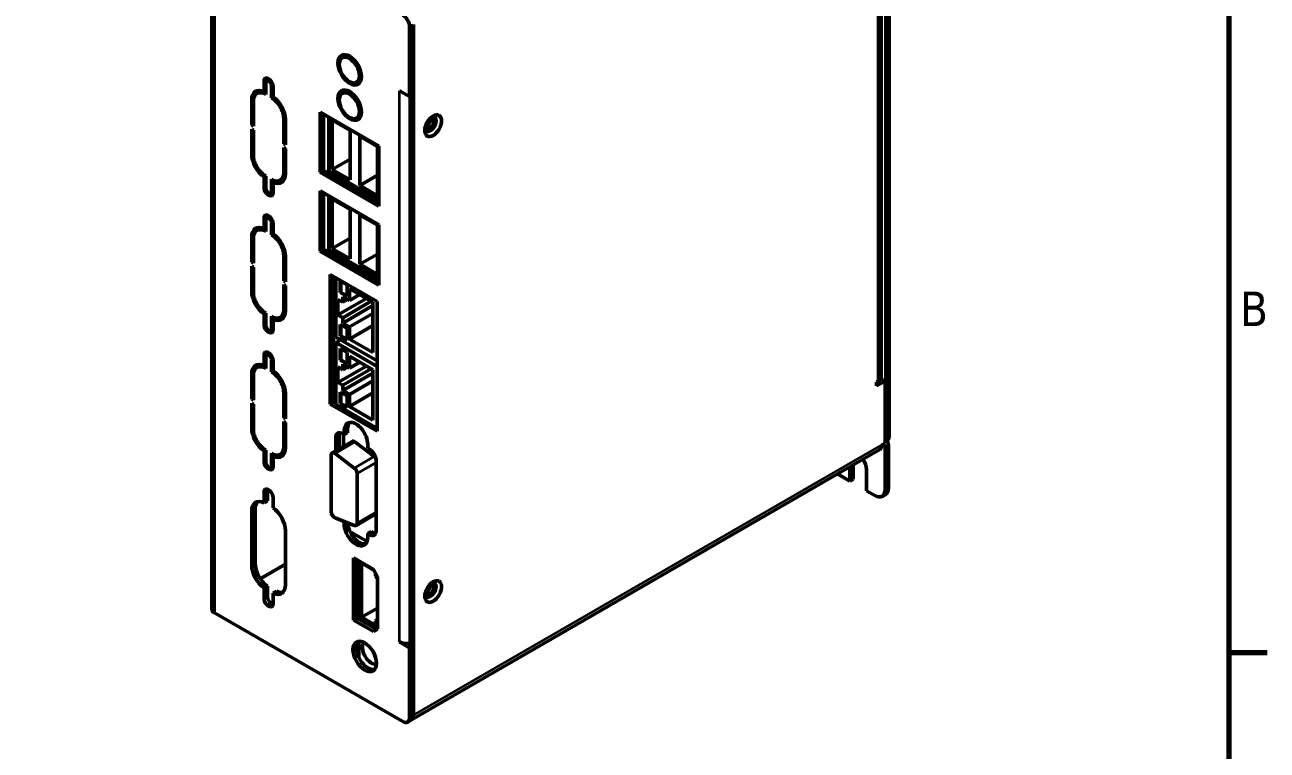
# Model space of a CAD drawing. Header units: millimetres. Extents: x 3265 to 5128, y 641 to 1684.
# Drawn here: x 4218 to 4479.3, y 1374.3 to 1526.9 of the extents above; entities that cross this region are included whole.
import ezdxf

# ---------------------------------------------------------------- set-up
doc = ezdxf.new("R2010")
doc.units = ezdxf.units.MM
doc.header["$LTSCALE"] = 1.8
for name, color, linetype, lineweight in [('경계(ISO)', 7, 'Continuous', 70), ('외형선(ISO)', 7, 'Continuous', 50), ('좁은 외형선(ISO)', 7, 'Continuous', 35)]:
    doc.layers.add(name, color=color, linetype=linetype, lineweight=lineweight)
doc.styles.add('주 텍스트 (ISO)', font='')
doc.styles.get('주 텍스트 (ISO)').set_extended_font_data('Tahoma')

# ---------------------------------------------------------------- blocks, each defined once
blk = doc.blocks.new('경계 Default Border')
at = {"layer": '경계(ISO)'}
blk.add_line((584, 280), (587.9, 280), dxfattribs=at)
at = {"layer": '경계(ISO)', "flags": 128}
blk.add_lwpolyline([(10, 10), (10, 410), (584, 410), (584, 10), (10, 10)], dxfattribs=at)
at = {"layer": '경계(ISO)', "insert": (585.15, 313.25), "char_height": 3.5, "attachment_point": 7, "style": '주 텍스트 (ISO)'}
blk.add_mtext('B', dxfattribs=at)

msp = doc.modelspace()

# ---------------------------------------------------------------- linework, layer by layer
at = {"layer": '외형선(ISO)'}
for p, q in [((4399.044, 1439.905), (4399.044, 1583.282)), ((4399.751, 1440.313), (4399.751, 1583.69)), ((4398.074, 1452.724), (4398.074, 1570.299)), ((4257.319, 1403.979), (4257.319, 1552.581)), ((4298.917, 1526.454), (4298.917, 1511.757)), ((4299.624, 1512.165), (4299.624, 1526.862)), ((4299.766, 1526.943), (4299.766, 1381.607)), ((4285.732, 1520.509), (4284.76, 1519.948)), ((4268.829, 1515.167), (4269.354, 1515.47)), ((4269.007, 1515.39), (4269.007, 1515.269)), ((4288.732, 1515.313), (4287.76, 1514.752)), ((4266.797, 1512.44), (4267.504, 1512.849)), ((4268.3, 1512.806), (4268.3, 1514.982)), ((4268.3, 1512.806), (4268.653, 1513.01)), ((4268.653, 1514.778), (4268.653, 1512.203)), ((4269.855, 1511.509), (4269.855, 1514.084)), ((4270.209, 1513.879), (4270.209, 1511.703)), ((4285.824, 1513.05), (4284.76, 1512.436)), ((4296.789, 1512.977), (4296.789, 1512.985)), ((4296.789, 1512.985), (4298.917, 1511.757)), ((4296.796, 1512.981), (4296.789, 1512.977)), ((4296.796, 1512.973), (4296.789, 1512.977)), ((4265.719, 1505.735), (4265.719, 1511.042)), ((4266.072, 1510.838), (4266.072, 1505.531)), ((4269.855, 1511.509), (4270.209, 1511.713)), ((4298.917, 1511.757), (4299.624, 1512.165)), ((4299.059, 1511.838), (4299.059, 1396.549)), ((4280.108, 1508.491), (4292.483, 1501.346)), ((4280.108, 1495.835), (4280.108, 1508.491)), ((4280.815, 1508.082), (4280.815, 1496.243)), ((4288.706, 1507.786), (4287.76, 1507.24)), ((4265.719, 1505.735), (4266.072, 1505.939)), ((4265.719, 1505.735), (4266.072, 1505.531)), ((4266.072, 1504.714), (4265.719, 1504.918)), ((4265.719, 1499.611), (4265.719, 1504.918)), ((4272.436, 1501.857), (4272.436, 1507.164)), ((4272.79, 1506.96), (4272.79, 1501.652)), ((4281.947, 1507.429), (4281.947, 1496.08)), ((4282.654, 1506.776), (4286.401, 1504.612)), ((4282.654, 1496.406), (4282.654, 1506.776)), ((4266.072, 1504.714), (4266.072, 1499.407)), ((4286.401, 1504.612), (4286.401, 1494.243)), ((4288.452, 1503.428), (4292.2, 1501.265)), ((4288.452, 1493.059), (4288.452, 1503.428)), ((4272.436, 1501.857), (4272.79, 1502.061)), ((4272.436, 1501.857), (4272.79, 1501.652)), ((4272.79, 1500.836), (4272.436, 1501.04)), ((4272.436, 1495.733), (4272.436, 1501.04)), ((4272.79, 1500.836), (4272.79, 1495.529)), ((4292.2, 1501.265), (4292.2, 1490.895)), ((4292.483, 1501.346), (4292.483, 1488.691)), ((4282.654, 1496.406), (4286.401, 1498.57)), ((4268.3, 1494.868), (4268.644, 1495.067)), ((4268.3, 1492.691), (4268.3, 1494.868)), ((4268.653, 1495.062), (4268.653, 1492.487)), ((4271.711, 1494.131), (4272.418, 1494.539)), ((4280.108, 1495.835), (4280.815, 1496.243)), ((4292.483, 1488.691), (4280.108, 1495.835)), ((4280.815, 1496.243), (4292.483, 1489.507)), ((4281.947, 1496.08), (4292.483, 1489.997)), ((4286.401, 1494.243), (4282.654, 1496.406)), ((4288.452, 1493.059), (4292.2, 1495.223)), ((4269.855, 1491.793), (4269.855, 1494.368)), ((4270.209, 1493.765), (4270.649, 1494.02)), ((4270.209, 1493.765), (4270.209, 1491.589)), ((4270.562, 1494.043), (4270.562, 1493.97)), ((4280.108, 1491.916), (4292.483, 1484.771)), ((4280.108, 1479.26), (4280.108, 1491.916)), ((4285.624, 1493.467), (4286.048, 1493.712)), ((4292.2, 1490.895), (4288.452, 1493.059)), ((4269.679, 1491.404), (4270.209, 1491.71)), ((4280.815, 1491.507), (4280.815, 1479.668)), ((4281.947, 1490.854), (4281.947, 1479.505)), ((4282.654, 1490.201), (4286.401, 1488.037)), ((4282.654, 1479.832), (4282.654, 1490.201)), ((4268.829, 1486.344), (4269.354, 1486.647)), ((4286.401, 1488.037), (4286.401, 1477.668)), ((4288.452, 1486.853), (4292.2, 1484.69)), ((4288.452, 1476.484), (4288.452, 1486.853)), ((4266.797, 1483.618), (4267.504, 1484.026)), ((4268.3, 1483.983), (4268.3, 1486.159)), ((4268.3, 1483.983), (4268.653, 1484.187)), ((4268.653, 1485.955), (4268.653, 1483.381)), ((4269.007, 1486.568), (4269.007, 1486.447)), ((4269.855, 1482.687), (4269.855, 1485.261)), ((4270.209, 1485.057), (4270.209, 1482.881)), ((4292.2, 1484.69), (4292.2, 1474.32)), ((4292.483, 1484.771), (4292.483, 1472.116)), ((4265.719, 1476.913), (4265.719, 1482.22)), ((4266.072, 1482.016), (4266.072, 1476.708)), ((4269.855, 1482.687), (4270.209, 1482.891)), ((4282.654, 1479.832), (4286.401, 1481.995)), ((4280.108, 1479.26), (4280.815, 1479.668)), ((4292.483, 1472.116), (4280.108, 1479.26)), ((4280.815, 1479.668), (4292.483, 1472.932)), ((4281.947, 1479.505), (4292.483, 1473.422)), ((4286.401, 1477.668), (4282.654, 1479.832)), ((4265.719, 1476.913), (4266.072, 1477.117)), ((4265.719, 1476.913), (4266.072, 1476.708)), ((4272.436, 1473.034), (4272.436, 1478.341)), ((4272.79, 1478.137), (4272.79, 1472.83)), ((4286.826, 1476.198), (4287.25, 1476.443)), ((4288.452, 1476.484), (4292.2, 1478.648)), ((4292.2, 1474.32), (4288.452, 1476.484)), ((4266.072, 1475.892), (4265.719, 1476.096)), ((4265.719, 1470.789), (4265.719, 1476.096)), ((4266.072, 1475.892), (4266.072, 1470.585)), ((4282.23, 1474.361), (4292.129, 1468.646)), ((4282.23, 1447.09), (4282.23, 1474.361)), ((4282.937, 1473.953), (4282.937, 1447.498)), ((4283.432, 1473.667), (4283.432, 1461.175)), ((4272.436, 1473.034), (4272.79, 1473.238)), ((4272.436, 1473.034), (4272.79, 1472.83)), ((4272.79, 1472.014), (4272.436, 1472.218)), ((4272.436, 1466.911), (4272.436, 1472.218)), ((4272.79, 1472.014), (4272.79, 1466.706)), ((4284.351, 1472.973), (4285.765, 1472.157)), ((4284.351, 1470.524), (4284.351, 1472.973)), ((4284.422, 1470.564), (4284.422, 1472.932)), ((4285.765, 1472.157), (4285.765, 1469.707)), ((4286.26, 1468.85), (4286.26, 1471.381)), ((4286.26, 1471.381), (4291.21, 1468.523)), ((4283.856, 1465.829), (4289.866, 1469.299)), ((4283.856, 1469.095), (4284.846, 1468.523)), ((4283.856, 1465.829), (4283.856, 1469.095)), ((4284.351, 1470.524), (4284.422, 1470.564)), ((4285.765, 1469.707), (4284.351, 1470.524)), ((4285.765, 1469.789), (4284.422, 1470.564)), ((4284.846, 1468.523), (4284.846, 1469.666)), ((4284.846, 1469.666), (4286.26, 1468.85)), ((4284.846, 1468.523), (4285.836, 1469.095)), ((4284.846, 1465.257), (4290.856, 1468.727)), ((4286.26, 1468.85), (4288.452, 1470.115)), ((4291.21, 1468.523), (4291.21, 1457.909)), ((4292.129, 1468.646), (4292.129, 1441.375)), ((4268.3, 1466.045), (4268.644, 1466.244)), ((4268.3, 1463.869), (4268.3, 1466.045)), ((4268.653, 1466.24), (4268.653, 1463.665)), ((4271.711, 1465.308), (4272.418, 1465.717)), ((4284.846, 1465.257), (4283.856, 1465.829)), ((4284.846, 1464.114), (4291.21, 1467.788)), ((4286.26, 1463.298), (4291.21, 1466.155)), ((4269.855, 1462.971), (4269.855, 1465.546)), ((4270.209, 1464.943), (4270.649, 1465.197)), ((4270.209, 1464.943), (4270.209, 1462.767)), ((4270.562, 1465.22), (4270.562, 1465.147)), ((4284.351, 1463.828), (4285.765, 1463.012)), ((4284.351, 1461.379), (4284.351, 1463.828)), ((4284.422, 1461.42), (4284.422, 1463.787)), ((4284.846, 1464.114), (4284.846, 1465.257)), ((4286.26, 1463.298), (4284.846, 1464.114)), ((4286.26, 1460.766), (4291.21, 1463.624)), ((4286.26, 1460.766), (4286.26, 1463.298)), ((4269.679, 1462.582), (4270.209, 1462.888)), ((4283.432, 1461.175), (4292.129, 1456.153)), ((4283.432, 1460.032), (4284.422, 1460.603)), ((4284.351, 1461.379), (4284.422, 1461.42)), ((4285.765, 1460.562), (4284.351, 1461.379)), ((4285.765, 1460.644), (4284.422, 1461.42)), ((4285.765, 1463.012), (4285.765, 1460.562)), ((4291.21, 1457.909), (4286.26, 1460.766)), ((4292.129, 1455.01), (4283.432, 1460.032)), ((4283.432, 1460.032), (4283.432, 1446.968)), ((4284.351, 1458.766), (4285.765, 1457.949)), ((4284.351, 1456.316), (4284.351, 1458.766)), ((4284.422, 1456.357), (4284.422, 1458.725)), ((4285.765, 1457.949), (4285.765, 1455.5)), ((4268.3, 1455.161), (4268.3, 1457.337)), ((4268.3, 1455.161), (4268.653, 1455.365)), ((4268.653, 1457.133), (4268.653, 1454.558)), ((4268.829, 1457.522), (4269.354, 1457.825)), ((4269.007, 1457.745), (4269.007, 1457.625)), ((4269.855, 1453.864), (4269.855, 1456.439)), ((4270.209, 1456.235), (4270.209, 1454.059)), ((4284.351, 1456.316), (4284.422, 1456.357)), ((4285.765, 1455.5), (4284.351, 1456.316)), ((4285.765, 1455.582), (4284.422, 1456.357)), ((4284.846, 1454.316), (4284.846, 1455.459)), ((4284.846, 1455.459), (4286.26, 1454.643)), ((4286.26, 1454.643), (4286.26, 1457.174)), ((4286.26, 1457.174), (4291.21, 1454.316)), ((4286.26, 1454.643), (4288.452, 1455.908)), ((4265.719, 1448.09), (4265.719, 1453.398)), ((4266.072, 1453.193), (4266.072, 1447.886)), ((4266.797, 1454.796), (4267.504, 1455.204)), ((4269.855, 1453.864), (4270.209, 1454.068)), ((4283.856, 1451.622), (4289.866, 1455.092)), ((4283.856, 1454.888), (4284.846, 1454.316)), ((4283.856, 1451.622), (4283.856, 1454.888)), ((4284.846, 1454.316), (4285.836, 1454.888)), ((4284.846, 1451.05), (4290.856, 1454.52)), ((4284.846, 1449.907), (4291.21, 1453.581)), ((4291.21, 1454.316), (4291.21, 1443.702)), ((4284.846, 1451.05), (4283.856, 1451.622)), ((4284.846, 1449.907), (4284.846, 1451.05)), ((4286.26, 1449.09), (4291.21, 1451.948)), ((4397.134, 1451.703), (4397.488, 1451.907)), ((4398.902, 1451.907), (4397.134, 1450.887)), ((4397.134, 1450.887), (4397.134, 1451.703)), ((4397.488, 1451.907), (4398.195, 1452.316)), ((4398.195, 1452.316), (4398.902, 1451.907)), ((4398.902, 1451.907), (4398.902, 1438.843)), ((4265.719, 1448.09), (4266.072, 1448.294)), ((4265.719, 1448.09), (4266.072, 1447.886)), ((4272.436, 1444.212), (4272.436, 1449.519)), ((4272.79, 1449.315), (4272.79, 1444.008)), ((4282.23, 1447.09), (4282.937, 1447.498)), ((4282.937, 1447.498), (4283.432, 1447.213)), ((4284.351, 1449.621), (4285.765, 1448.805)), ((4284.351, 1447.172), (4284.351, 1449.621)), ((4284.422, 1447.213), (4284.422, 1449.58)), ((4286.26, 1449.09), (4284.846, 1449.907)), ((4285.765, 1448.805), (4285.765, 1446.355)), ((4286.26, 1446.559), (4291.21, 1449.417)), ((4286.26, 1446.559), (4286.26, 1449.09)), ((4265.719, 1441.967), (4265.719, 1447.274)), ((4266.072, 1447.07), (4265.719, 1447.274)), ((4266.072, 1447.07), (4266.072, 1441.762)), ((4292.129, 1441.375), (4282.23, 1447.09)), ((4283.432, 1446.968), (4292.129, 1441.946)), ((4284.351, 1447.172), (4284.422, 1447.213)), ((4285.765, 1446.355), (4284.351, 1447.172)), ((4285.765, 1446.437), (4284.422, 1447.213)), ((4291.21, 1443.702), (4286.26, 1446.559)), ((4272.436, 1444.212), (4272.79, 1444.416)), ((4272.436, 1444.212), (4272.79, 1444.008)), ((4272.79, 1443.191), (4272.436, 1443.395)), ((4272.436, 1438.088), (4272.436, 1443.395)), ((4272.79, 1443.191), (4272.79, 1437.884)), ((4283.396, 1437.263), (4283.396, 1440.048)), ((4284.103, 1440.456), (4284.103, 1437.671)), ((4284.81, 1440.864), (4285.164, 1440.66)), ((4284.987, 1440.762), (4284.987, 1438.181)), ((4285.164, 1440.66), (4285.164, 1441.477)), ((4285.164, 1440.66), (4285.871, 1441.068)), ((4285.871, 1441.885), (4285.871, 1441.068)), ((4268.3, 1437.223), (4268.644, 1437.422)), ((4268.3, 1435.047), (4268.3, 1437.223)), ((4268.653, 1437.417), (4268.653, 1434.843)), ((4286.821, 1439.24), (4282.649, 1436.831)), ((4287.434, 1439.114), (4291.465, 1436.032)), ((4290.114, 1438.619), (4290.114, 1437.802)), ((4290.114, 1437.802), (4290.467, 1437.598)), ((4299.352, 1380.691), (4397.781, 1437.52)), ((4398.195, 1438.435), (4398.902, 1438.843)), ((4398.902, 1439.147), (4399.336, 1439.398)), ((4398.902, 1438.027), (4398.902, 1429.045)), ((4399.609, 1429.454), (4399.609, 1438.435)), ((4269.855, 1434.149), (4269.855, 1436.723)), ((4270.209, 1436.121), (4270.649, 1436.375)), ((4270.209, 1436.121), (4270.209, 1433.944)), ((4270.562, 1436.398), (4270.562, 1436.325)), ((4271.711, 1436.486), (4272.418, 1436.894)), ((4282.442, 1436.373), (4282.442, 1424.412)), ((4287.293, 1433.623), (4283.262, 1436.705)), ((4291.882, 1435.149), (4291.882, 1420.452)), ((4269.679, 1433.759), (4270.209, 1434.065)), ((4287.886, 1422.024), (4287.886, 1432.474)), ((4391.478, 1430.883), (4388.881, 1432.382)), ((4391.478, 1433.88), (4391.478, 1430.883)), ((4392.185, 1434.289), (4392.185, 1431.291)), ((4395.013, 1428.841), (4395.013, 1433.332)), ((4392.185, 1431.291), (4391.478, 1430.883)), ((4268.3, 1426.339), (4268.3, 1428.515)), ((4268.3, 1426.339), (4269.007, 1426.747)), ((4269.007, 1428.923), (4269.007, 1426.747)), ((4270.209, 1427.413), (4270.209, 1425.236)), ((4396.781, 1427.821), (4395.013, 1428.841)), ((4398.281, 1427.672), (4398.988, 1428.08)), ((4265.719, 1413.144), (4265.719, 1424.575)), ((4266.426, 1424.983), (4266.426, 1413.552)), ((4291.851, 1423.975), (4287.679, 1421.566)), ((4283.262, 1423.133), (4287.293, 1421.561)), ((4285.164, 1421.881), (4285.164, 1422.391)), ((4272.79, 1420.493), (4272.79, 1409.062)), ((4286.366, 1420.289), (4289.988, 1418.197)), ((4290.114, 1419.839), (4290.821, 1420.248)), ((4290.467, 1419.635), (4290.114, 1419.839)), ((4290.114, 1419.839), (4290.114, 1419.023)), ((4290.821, 1420.248), (4291.174, 1420.044)), ((4287.109, 1414.716), (4291.305, 1412.293)), ((4287.109, 1401.652), (4287.109, 1414.716)), ((4287.816, 1414.308), (4287.816, 1402.06)), ((4288.523, 1413.899), (4288.523, 1402.06)), ((4288.806, 1413.655), (4291.375, 1412.171)), ((4288.806, 1402.224), (4288.806, 1413.655)), ((4267.517, 1410.345), (4272.79, 1413.389)), ((4287.816, 1412.026), (4288.523, 1412.048)), ((4288.523, 1411.232), (4287.816, 1411.21)), ((4291.305, 1412.293), (4292.2, 1410.743)), ((4291.775, 1411.478), (4291.775, 1410.96)), ((4291.775, 1410.96), (4292.2, 1410.323)), ((4268.3, 1408.401), (4269.007, 1408.809)), ((4268.3, 1406.224), (4268.3, 1408.401)), ((4269.007, 1408.809), (4269.007, 1406.633)), ((4288.523, 1410.314), (4287.816, 1410.292)), ((4292.2, 1410.743), (4292.2, 1399.746)), ((4270.209, 1407.298), (4270.916, 1407.707)), ((4270.209, 1407.298), (4270.209, 1405.122)), ((4297.503, 1380.301), (4257.905, 1403.163)), ((4288.143, 1403.295), (4288.018, 1401.943)), ((4288.806, 1402.224), (4292.2, 1404.183)), ((4287.109, 1401.652), (4287.816, 1402.06)), ((4291.305, 1399.229), (4287.109, 1401.652)), ((4287.816, 1402.06), (4292.012, 1399.638)), ((4288.523, 1402.06), (4292.2, 1399.937)), ((4291.775, 1400.509), (4288.806, 1402.224)), ((4289.129, 1401.477), (4289.15, 1401.698)), ((4289.221, 1401.657), (4289.185, 1401.269)), ((4290.291, 1400.631), (4290.644, 1400.836)), ((4291.775, 1401.489), (4292.2, 1401.734)), ((4292.2, 1401.636), (4291.775, 1401.489)), ((4291.775, 1401.489), (4291.775, 1400.509)), ((4292.2, 1399.746), (4291.305, 1399.229)), ((4288.24, 1397.187), (4288.24, 1393.761)), ((4296.789, 1397.043), (4296.789, 1397.051)), ((4296.789, 1397.051), (4296.796, 1397.047)), ((4296.796, 1397.047), (4296.789, 1397.043)), ((4298.917, 1395.814), (4296.789, 1397.043)), ((4298.717, 1396.746), (4299.624, 1396.222)), ((4299.624, 1396.222), (4298.917, 1395.814)), ((4298.917, 1395.814), (4298.917, 1381.117)), ((4299.624, 1381.525), (4299.624, 1396.222)), ((4298.503, 1380.202), (4299.21, 1380.61))]:
    msp.add_line(p, q, dxfattribs=at)
for centre, major_axis, start_param, end_param in [((4297.503, 1527.27), (1, -1.732), 0.7853982, 2.3561945), ((4287.038, 1517.799), (-1.75, 3.031), 0.2034307, 0.5476563), ((4269.254, 1514.431), (-0.675, 1.169), 3.9269908, 7.0685835), ((4269.254, 1514.431), (-0.425, 0.736), 3.9269908, 7.0685835), ((4269.961, 1514.839), (0.675, -1.169), 3.6928783, 3.9269908), ((4268.547, 1509.409), (-2, 3.464), 5.5853992, 7.0685835), ((4268.547, 1509.409), (-1.75, 3.031), 5.4549169, 7.0685835), ((4269.254, 1509.817), (-2, 3.464), 0.1777106, 0.5331318), ((4269.254, 1509.817), (-1.75, 3.031), 6.1054747, 6.2831853), ((4269.254, 1509.817), (1.75, -3.031), 2.6015046, 2.6377487), ((4287.038, 1510.369), (-1.75, 3.031), 0.2034307, 0.587685), ((4287.038, 1517.799), (1.75, -3.031), 5.735529, 6.0797546), ((4298.21, 1513.79), (2, 0), 3.9269908, 4.0270325), ((4269.961, 1508.593), (-1.75, 3.031), 3.9269908, 5.5406574), ((4269.961, 1508.593), (2, -3.464), 0.7853982, 2.2685825), ((4303.301, 1505.959), (-0.85, -1.472), 5.7118822, 9.9960811), ((4287.038, 1510.369), (1.75, -3.031), 5.7824021, 6.0797546), ((4303.16, 1506.041), (0.615, 1.065), 2.2349634, 7.1898146), ((4302.453, 1506.449), (0.615, 1.065), 3.7543402, 5.6704377), ((4303.16, 1506.041), (-0.85, -1.472), 0.0832853, 3.0583074), ((4268.547, 1497.978), (-2, 3.464), 0.7853982, 2.2685825), ((4268.547, 1497.978), (1.75, -3.031), 3.9269908, 5.5406574), ((4269.961, 1497.162), (1.75, -3.031), 5.4549169, 7.0685835), ((4269.961, 1497.162), (2, -3.464), 5.5853992, 7.0685835), ((4270.668, 1497.57), (1.75, -3.031), 0, 0.1777106), ((4269.254, 1492.14), (0.675, -1.169), 3.9269908, 7.0685835), ((4269.254, 1492.14), (0.425, -0.736), 3.9269908, 7.0685835), ((4270.668, 1497.57), (2, -3.464), 5.7500535, 6.1054747), ((4269.961, 1492.549), (0.675, -1.169), 5.3934654, 5.7318997), ((4269.254, 1485.608), (-0.675, 1.169), 3.9269908, 7.0685835), ((4269.961, 1486.017), (0.675, -1.169), 3.6928783, 3.9269908), ((4268.547, 1480.587), (-2, 3.464), 5.5853992, 7.0685835), ((4269.254, 1480.995), (-2, 3.464), 0.1777106, 0.5331318), ((4269.254, 1480.995), (-1.75, 3.031), 6.1054747, 6.2831853), ((4269.254, 1480.995), (1.75, -3.031), 2.6015046, 2.6377487), ((4269.254, 1485.608), (-0.425, 0.736), 3.9269908, 7.0685835), ((4268.547, 1480.587), (-1.75, 3.031), 5.4549169, 7.0685835), ((4269.961, 1479.77), (-1.75, 3.031), 3.9269908, 5.5406574), ((4269.961, 1479.77), (2, -3.464), 0.7853982, 2.2685825), ((4268.547, 1469.156), (-2, 3.464), 0.7853982, 2.2685825), ((4268.547, 1469.156), (1.75, -3.031), 3.9269908, 5.5406574), ((4269.961, 1468.339), (1.75, -3.031), 5.4549169, 7.0685835), ((4269.961, 1468.339), (2, -3.464), 5.5853992, 7.0685835), ((4270.668, 1468.748), (1.75, -3.031), 0, 0.1777106), ((4269.254, 1463.318), (0.675, -1.169), 3.9269908, 7.0685835), ((4269.254, 1463.318), (0.425, -0.736), 3.9269908, 7.0685835), ((4270.668, 1468.748), (2, -3.464), 5.7500535, 6.1054747), ((4269.961, 1463.726), (0.675, -1.169), 5.3934654, 5.7318997), ((4269.254, 1456.786), (-0.675, 1.169), 3.9269908, 7.0685835), ((4269.961, 1457.194), (0.675, -1.169), 3.6928783, 3.9269908), ((4268.547, 1451.765), (-2, 3.464), 5.5853992, 7.0685835), ((4269.254, 1452.173), (-2, 3.464), 0.1777106, 0.5331318), ((4269.254, 1452.173), (-1.75, 3.031), 6.1054747, 6.2831853), ((4269.254, 1452.173), (1.75, -3.031), 2.6015046, 2.6377487), ((4269.254, 1456.786), (-0.425, 0.736), 3.9269908, 7.0685835), ((4268.547, 1451.765), (-1.75, 3.031), 5.4549169, 7.0685835), ((4269.961, 1450.948), (-1.75, 3.031), 3.9269908, 5.5406574), ((4269.961, 1450.948), (2, -3.464), 0.7853982, 2.2685825), ((4396.074, 1452.724), (2, 0), 5.4977871, 6.2831853), ((4287.639, 1440.048), (-1.75, 3.031), 3.9269908, 7.0685835), ((4288.346, 1440.456), (-1.75, 3.031), 0.2034307, 0.7853982), ((4268.547, 1440.334), (-2, 3.464), 0.7853982, 2.2685825), ((4268.547, 1440.334), (1.75, -3.031), 3.9269908, 5.5406574), ((4284.81, 1439.231), (-1, 1.732), 5.4977871, 7.0685835), ((4285.518, 1439.64), (-1, 1.732), 0.3613671, 0.7853982), ((4397.629, 1440.721), (1, -1.732), 0.3343714, 0.7853982), ((4398.336, 1441.13), (1, -1.732), 0, 0.7853982), ((4269.961, 1439.517), (1.75, -3.031), 5.4549169, 7.0685835), ((4269.961, 1439.517), (2, -3.464), 5.5853992, 7.0685835), ((4270.668, 1439.925), (1.75, -3.031), 0, 0.1777106), ((4287.321, 1438.374), (-0.5, 0.866), 5.3368534, 6.2831853), ((4290.467, 1435.965), (1, -1.732), 0.7853982, 2.3561945), ((4396.781, 1439.252), (1, -1.732), 0, 0.7853982), ((4398.195, 1437.619), (0.5, 0.866), 5.4977871, 7.0685835), ((4398.195, 1437.619), (1, 1.732), 5.4977871, 6.2534709), ((4269.254, 1434.496), (0.675, -1.169), 3.9269908, 7.0685835), ((4269.254, 1434.496), (0.425, -0.736), 3.9269908, 7.0685835), ((4270.668, 1439.925), (2, -3.464), 5.7500535, 6.1054747), ((4283.149, 1435.965), (-0.5, 0.866), 5.3368534, 7.0685835), ((4291.351, 1435.291), (0.5, -0.866), 1.6124209, 2.1952608), ((4393.245, 1434.353), (-1.25, 2.165), 3.9269908, 4.9034997), ((4269.961, 1434.904), (0.675, -1.169), 5.3934654, 5.7318997), ((4287.179, 1432.882), (-0.5, 0.866), 3.9269908, 5.3368534), ((4269.254, 1427.964), (-0.675, 1.169), 3.9269908, 7.0685835), ((4269.961, 1428.372), (0.675, -1.169), 3.6928783, 3.9269908), ((4397.488, 1430.678), (1.5, -2.598), 0, 0.7853982), ((4268.547, 1422.942), (-2, 3.464), 5.5853992, 7.0685835), ((4269.254, 1423.35), (-2, 3.464), 0.1777106, 0.7853982), ((4396.781, 1430.27), (1.5, -2.598), 5.4977871, 7.0685835), ((4269.961, 1422.126), (2, -3.464), 0.7853982, 2.2685825), ((4283.149, 1424.004), (0.5, -0.866), 3.9269908, 5.6587209), ((4291.351, 1424.841), (0.5, -0.866), 0, 0.0626639), ((4287.639, 1420.452), (1.75, -3.031), 3.9269908, 7.0685835), ((4288.346, 1420.86), (1.75, -3.031), 3.9874914, 6.0797546), ((4287.179, 1422.432), (0.5, -0.866), 5.6587209, 7.0685835), ((4290.467, 1421.268), (1, -1.732), 5.4977871, 7.0685835), ((4291.174, 1421.677), (1, -1.732), 5.4977871, 5.9218182), ((4269.254, 1411.919), (2, -3.464), 3.9269908, 5.4101751), ((4288.836, 1413.079), (-1.5, 0), 4.9483456, 5.46069), ((4268.547, 1411.511), (-2, 3.464), 0.7853982, 2.2685825), ((4288.836, 1413.895), (-1.5, 0), 0.8224953, 1.3602541), ((4269.961, 1410.695), (2, -3.464), 5.5853992, 7.0685835), ((4286.805, 1408.423), (1.5, 0), 5.4514975, 7.1148732), ((4286.805, 1407.606), (-1.5, 0), 3.6324753, 3.9732805), ((4303.301, 1407.98), (-0.85, -1.472), 5.7118822, 9.9960811), ((4303.16, 1408.062), (0.615, 1.065), 2.2349634, 7.1898146), ((4302.453, 1408.47), (0.615, 1.065), 3.7543402, 5.6704377), ((4303.16, 1408.062), (-0.85, -1.472), 0.0832853, 3.0583074), ((4269.254, 1405.673), (0.675, -1.169), 3.9269908, 7.0685835), ((4269.961, 1406.082), (0.675, -1.169), 3.9269908, 5.7318997), ((4270.668, 1411.103), (2, -3.464), 5.5853992, 6.1054747), ((4259.319, 1403.979), (-2, 0), 0, 0.7853982), ((4286.645, 1403.341), (1.5, 0), 6.2297345, 6.9591053), ((4286.645, 1402.525), (1.5, 0), 0.2652921, 0.67592), ((4290.627, 1401.431), (-1.5, 0), 6.2297345, 6.4438555), ((4290.184, 1394.406), (-1.75, 3.031), 0.2034307, 2.9381619), ((4290.892, 1394.814), (1.35, -2.338), 3.3419683, 6.0828097), ((4298.21, 1397.863), (-2, 0), 0.7853982, 2.0089454), ((4297.503, 1381.934), (1, -1.732), 5.4977871, 7.0685835), ((4298.21, 1382.342), (1, -1.732), 0, 0.7853982), ((4298.352, 1382.424), (1, -1.732), 6.2124156, 7.0685835)]:
    msp.add_ellipse(centre, major_axis=major_axis, ratio=0.5773503, start_param=start_param, end_param=end_param, dxfattribs=at)
for centre, major_axis in [((4286.331, 1517.39), (-1.75, 3.031)), ((4286.26, 1517.35), (1.5, -2.598)), ((4286.331, 1509.96), (-1.75, 3.031)), ((4286.26, 1509.838), (1.5, -2.598)), ((4303.867, 1505.633), (1.25, 2.165)), ((4303.867, 1407.653), (1.25, 2.165)), ((4289.477, 1393.997), (-1.75, 3.031))]:
    msp.add_ellipse(centre, major_axis=major_axis, ratio=0.5773503, dxfattribs=at)
at = {"layer": '좁은 외형선(ISO)'}
for p, q in [((4397.488, 1451.907), (4397.488, 1569.483)), ((4257.905, 1551.765), (4257.905, 1403.163)), ((4298.917, 1526.454), (4299.624, 1526.862)), ((4268.3, 1514.982), (4269.007, 1515.39)), ((4269.855, 1514.084), (4270.159, 1514.259)), ((4296.803, 1512.977), (4296.796, 1512.973)), ((4296.796, 1397.047), (4296.796, 1512.973)), ((4265.719, 1511.042), (4266.102, 1511.264)), ((4272.436, 1507.164), (4272.77, 1507.357)), ((4265.719, 1499.611), (4266.072, 1499.815)), ((4272.436, 1495.733), (4272.79, 1495.937)), ((4268.3, 1492.691), (4268.653, 1492.896)), ((4269.855, 1491.793), (4270.209, 1491.997)), ((4268.3, 1486.159), (4269.007, 1486.568)), ((4269.855, 1485.261), (4270.159, 1485.437)), ((4265.719, 1482.22), (4266.102, 1482.441)), ((4272.436, 1478.341), (4272.77, 1478.534)), ((4265.719, 1470.789), (4266.072, 1470.993)), ((4272.436, 1466.911), (4272.79, 1467.115)), ((4268.3, 1463.869), (4268.653, 1464.073)), ((4269.855, 1462.971), (4270.209, 1463.175)), ((4268.3, 1457.337), (4269.007, 1457.745)), ((4269.855, 1456.439), (4270.159, 1456.614)), ((4265.719, 1453.398), (4266.102, 1453.619)), ((4272.436, 1449.519), (4272.77, 1449.712)), ((4265.719, 1441.967), (4266.072, 1442.171)), ((4283.396, 1440.048), (4284.103, 1440.456)), ((4285.164, 1441.477), (4285.871, 1441.885)), ((4399.751, 1440.313), (4399.044, 1439.905)), ((4272.436, 1438.088), (4272.79, 1438.292)), ((4287.434, 1439.114), (4283.262, 1436.705)), ((4299.766, 1381.607), (4398.195, 1438.435)), ((4398.195, 1438.435), (4398.902, 1438.027)), ((4399.609, 1438.435), (4398.902, 1438.027)), ((4268.3, 1435.047), (4268.653, 1435.251)), ((4269.855, 1434.149), (4270.209, 1434.353)), ((4291.465, 1436.032), (4287.293, 1433.623)), ((4291.882, 1434.781), (4287.886, 1432.474)), ((4399.609, 1429.454), (4398.902, 1429.045)), ((4268.3, 1428.515), (4269.007, 1428.923)), ((4265.719, 1424.575), (4266.426, 1424.983)), ((4291.882, 1424.331), (4287.886, 1422.024)), ((4285.164, 1421.881), (4285.692, 1422.185)), ((4286.967, 1419.942), (4286.65, 1419.758)), ((4290.467, 1419.635), (4291.174, 1420.044)), ((4265.719, 1413.144), (4266.426, 1413.552)), ((4268.3, 1406.224), (4269.007, 1406.633)), ((4289.129, 1401.384), (4289.129, 1401.477)), ((4299.624, 1381.525), (4298.917, 1381.117)), ((4299.624, 1381.689), (4299.766, 1381.607))]:
    msp.add_line(p, q, dxfattribs=at)

# ---------------------------------------------------------------- block references
at = {"xscale": 2.0655, "yscale": 2.0655, "zscale": 2.0655}
msp.add_blockref('경계 Default Border', (3264.957, 816.489), dxfattribs=at)

doc.saveas('drawing.dxf')
